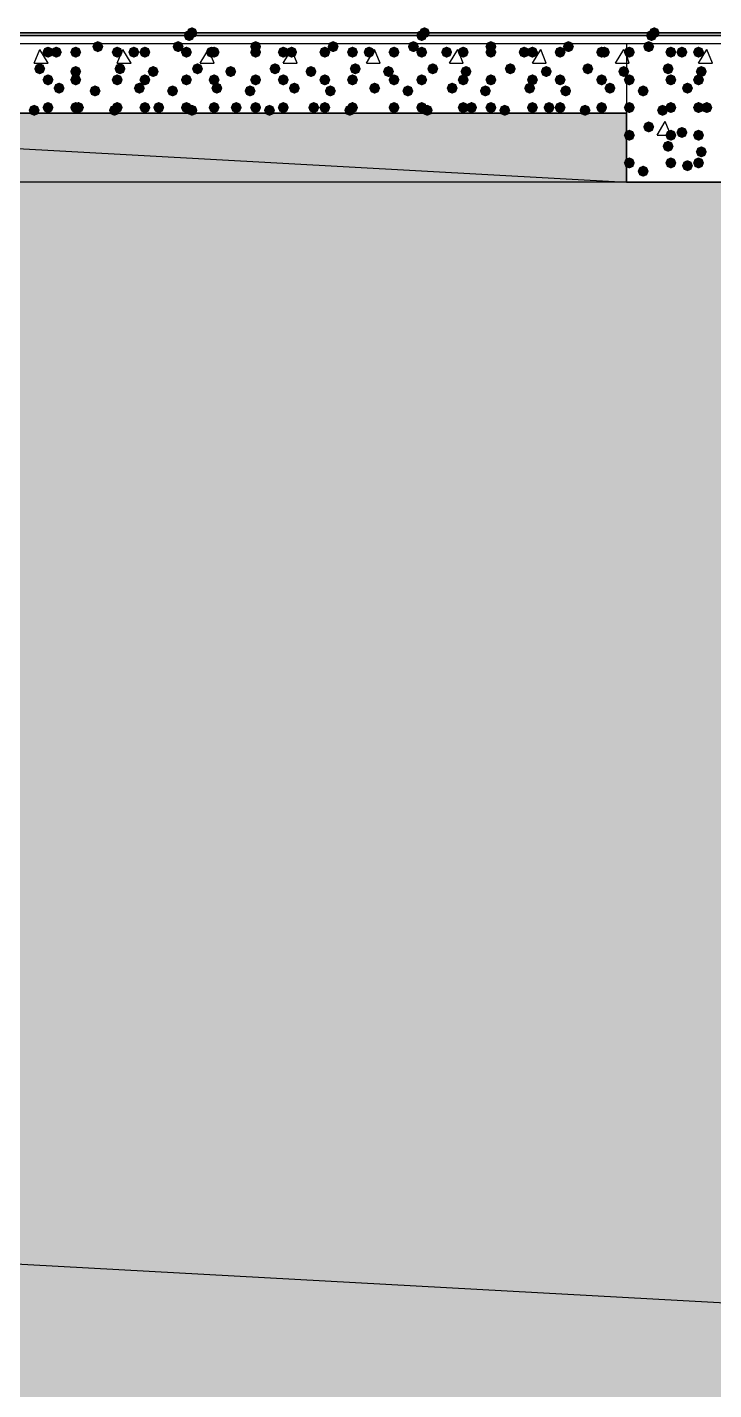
# Model space of a CAD drawing. Header units: millimetres. Extents: x 0 to 420, y 0 to 297.
# Drawn here: x 340.3 to 350.8, y 207.35 to 228.18 of the extents above; entities that cross this region are included whole.
import ezdxf

# ---------------------------------------------------------------- set-up
doc = ezdxf.new("R2010")
doc.units = ezdxf.units.MM
doc.layers.get('0').update_dxf_attribs({"linetype": 'CONTINUOUS'})

msp = doc.modelspace()

# ---------------------------------------------------------------- hatches: boundary and pattern name
at = {"true_color": 0x0000fe}
for points in [[(342.857667, 228.049667), (342.832796, 227.989871), (342.773, 227.965), (342.713204, 227.989871), (342.688333, 228.049667), (342.713204, 228.109462), (342.773, 228.134333), (342.832796, 228.109463)], [(342.857667, 228.049667), (342.832796, 227.989871), (342.773, 227.965), (342.713204, 227.989871), (342.688333, 228.049667), (342.713204, 228.109462), (342.773, 228.134333), (342.832796, 228.109463)], [(342.857667, 228.049667), (342.832796, 227.989871), (342.773, 227.965), (342.713204, 227.989871), (342.688333, 228.049667), (342.713204, 228.109462), (342.773, 228.134333), (342.832796, 228.109463)], [(342.9, 228.092), (342.875129, 228.032204), (342.815333, 228.007333), (342.755538, 228.032204), (342.730667, 228.092), (342.755537, 228.151796), (342.815333, 228.176667), (342.875129, 228.151796)], [(346.413667, 228.049667), (346.388796, 227.989871), (346.329, 227.965), (346.269204, 227.989871), (346.244333, 228.049667), (346.269204, 228.109462), (346.329, 228.134333), (346.388796, 228.109463)], [(346.413667, 228.049667), (346.388796, 227.989871), (346.329, 227.965), (346.269204, 227.989871), (346.244333, 228.049667), (346.269204, 228.109462), (346.329, 228.134333), (346.388796, 228.109463)], [(346.413667, 228.049667), (346.388796, 227.989871), (346.329, 227.965), (346.269204, 227.989871), (346.244333, 228.049667), (346.269204, 228.109462), (346.329, 228.134333), (346.388796, 228.109463)], [(346.456, 228.092), (346.431129, 228.032204), (346.371333, 228.007333), (346.311537, 228.032204), (346.286667, 228.092), (346.311537, 228.151796), (346.371333, 228.176667), (346.431129, 228.151796)], [(349.927333, 228.049667), (349.902462, 227.989871), (349.842667, 227.965), (349.782871, 227.989871), (349.758, 228.049667), (349.782871, 228.109462), (349.842667, 228.134333), (349.902462, 228.109463)], [(349.927333, 228.049667), (349.902462, 227.989871), (349.842667, 227.965), (349.782871, 227.989871), (349.758, 228.049667), (349.782871, 228.109462), (349.842667, 228.134333), (349.902462, 228.109463)], [(349.927333, 228.049667), (349.902462, 227.989871), (349.842667, 227.965), (349.782871, 227.989871), (349.758, 228.049667), (349.782871, 228.109462), (349.842667, 228.134333), (349.902462, 228.109463)], [(349.969667, 228.092), (349.944796, 228.032204), (349.885, 228.007333), (349.825204, 228.032204), (349.800333, 228.092), (349.825204, 228.151796), (349.885, 228.176667), (349.944796, 228.151796)]]:
    msp.add_hatch(color=0, dxfattribs=at).paths.add_polyline_path(points, flags=0)
at = {"true_color": 0x000007}
h = msp.add_hatch(color=0, dxfattribs=at)
h.paths.add_polyline_path([(38.565667, 228.049667), (386.969, 228.049667)], flags=0)
h.paths.add_polyline_path([(386.969, 228.049667), (38.565667, 228.049667)], flags=0)
at = {"true_color": 0x000008}
for points in [[(341.460667, 227.880333), (341.435796, 227.820537), (341.376, 227.795667), (341.316204, 227.820537), (341.291333, 227.880333), (341.316204, 227.940129), (341.376, 227.965), (341.435796, 227.940129)], [(342.688333, 227.880333), (342.663462, 227.820537), (342.603667, 227.795667), (342.543871, 227.820537), (342.519, 227.880333), (342.543871, 227.940129), (342.603667, 227.965), (342.663462, 227.940129)], [(343.873667, 227.880333), (343.848796, 227.820537), (343.789, 227.795667), (343.729204, 227.820537), (343.704333, 227.880333), (343.729204, 227.940129), (343.789, 227.965), (343.848796, 227.940129)], [(345.059, 227.880333), (345.034129, 227.820537), (344.974333, 227.795667), (344.914537, 227.820537), (344.889667, 227.880333), (344.914537, 227.940129), (344.974333, 227.965), (345.034129, 227.940129)], [(346.286667, 227.880333), (346.261796, 227.820537), (346.202, 227.795667), (346.142204, 227.820537), (346.117333, 227.880333), (346.142204, 227.940129), (346.202, 227.965), (346.261796, 227.940129)], [(347.472, 227.880333), (347.447129, 227.820537), (347.387333, 227.795667), (347.327538, 227.820537), (347.302667, 227.880333), (347.327537, 227.940129), (347.387333, 227.965), (347.447129, 227.940129)], [(348.657333, 227.880333), (348.632462, 227.820537), (348.572667, 227.795667), (348.512871, 227.820537), (348.488, 227.880333), (348.512871, 227.940129), (348.572667, 227.965), (348.632462, 227.940129)], [(340.698667, 227.795667), (340.673796, 227.735871), (340.614, 227.711), (340.554204, 227.735871), (340.529333, 227.795667), (340.554204, 227.855462), (340.614, 227.880333), (340.673796, 227.855463)], [(340.825667, 227.795667), (340.800796, 227.735871), (340.741, 227.711), (340.681204, 227.735871), (340.656333, 227.795667), (340.681204, 227.855462), (340.741, 227.880333), (340.800796, 227.855463)], [(341.122, 227.795667), (341.097129, 227.735871), (341.037333, 227.711), (340.977538, 227.735871), (340.952667, 227.795667), (340.977537, 227.855462), (341.037333, 227.880333), (341.097129, 227.855463)], [(341.757, 227.795667), (341.732129, 227.735871), (341.672333, 227.711), (341.612538, 227.735871), (341.587667, 227.795667), (341.612537, 227.855462), (341.672333, 227.880333), (341.732129, 227.855463)], [(342.011, 227.795667), (341.986129, 227.735871), (341.926333, 227.711), (341.866537, 227.735871), (341.841667, 227.795667), (341.866537, 227.855462), (341.926333, 227.880333), (341.986129, 227.855463)], [(342.180333, 227.795667), (342.155463, 227.735871), (342.095667, 227.711), (342.035871, 227.735871), (342.011, 227.795667), (342.035871, 227.855462), (342.095667, 227.880333), (342.155462, 227.855463)], [(342.815333, 227.795667), (342.790462, 227.735871), (342.730667, 227.711), (342.670871, 227.735871), (342.646, 227.795667), (342.670871, 227.855462), (342.730667, 227.880333), (342.790462, 227.855463)], [(343.196333, 227.795667), (343.171462, 227.735871), (343.111667, 227.711), (343.051871, 227.735871), (343.027, 227.795667), (343.051871, 227.855462), (343.111667, 227.880333), (343.171462, 227.855463)], [(343.238667, 227.795667), (343.213796, 227.735871), (343.154, 227.711), (343.094204, 227.735871), (343.069333, 227.795667), (343.094204, 227.855462), (343.154, 227.880333), (343.213796, 227.855463)], [(343.873667, 227.795667), (343.848796, 227.735871), (343.789, 227.711), (343.729204, 227.735871), (343.704333, 227.795667), (343.729204, 227.855462), (343.789, 227.880333), (343.848796, 227.855463)], [(344.297, 227.795667), (344.272129, 227.735871), (344.212333, 227.711), (344.152537, 227.735871), (344.127667, 227.795667), (344.152537, 227.855462), (344.212333, 227.880333), (344.272129, 227.855463)], [(344.424, 227.795667), (344.399129, 227.735871), (344.339333, 227.711), (344.279537, 227.735871), (344.254667, 227.795667), (344.279537, 227.855462), (344.339333, 227.880333), (344.399129, 227.855463)], [(344.932, 227.795667), (344.907129, 227.735871), (344.847333, 227.711), (344.787537, 227.735871), (344.762667, 227.795667), (344.787537, 227.855462), (344.847333, 227.880333), (344.907129, 227.855463)], [(345.355333, 227.795667), (345.330462, 227.735871), (345.270667, 227.711), (345.210871, 227.735871), (345.186, 227.795667), (345.210871, 227.855462), (345.270667, 227.880333), (345.330462, 227.855463)], [(345.609333, 227.795667), (345.584462, 227.735871), (345.524667, 227.711), (345.464871, 227.735871), (345.44, 227.795667), (345.464871, 227.855462), (345.524667, 227.880333), (345.584462, 227.855463)], [(345.990333, 227.795667), (345.965463, 227.735871), (345.905667, 227.711), (345.845871, 227.735871), (345.821, 227.795667), (345.845871, 227.855462), (345.905667, 227.880333), (345.965462, 227.855463)], [(346.413667, 227.795667), (346.388796, 227.735871), (346.329, 227.711), (346.269204, 227.735871), (346.244333, 227.795667), (346.269204, 227.855462), (346.329, 227.880333), (346.388796, 227.855463)], [(346.794667, 227.795667), (346.769796, 227.735871), (346.71, 227.711), (346.650204, 227.735871), (346.625333, 227.795667), (346.650204, 227.855462), (346.71, 227.880333), (346.769796, 227.855463)], [(347.048667, 227.795667), (347.023796, 227.735871), (346.964, 227.711), (346.904204, 227.735871), (346.879333, 227.795667), (346.904204, 227.855462), (346.964, 227.880333), (347.023796, 227.855463)], [(347.472, 227.795667), (347.447129, 227.735871), (347.387333, 227.711), (347.327538, 227.735871), (347.302667, 227.795667), (347.327537, 227.855462), (347.387333, 227.880333), (347.447129, 227.855463)], [(347.98, 227.795667), (347.955129, 227.735871), (347.895333, 227.711), (347.835537, 227.735871), (347.810667, 227.795667), (347.835537, 227.855462), (347.895333, 227.880333), (347.955129, 227.855463)], [(348.107, 227.795667), (348.082129, 227.735871), (348.022333, 227.711), (347.962538, 227.735871), (347.937667, 227.795667), (347.962537, 227.855462), (348.022333, 227.880333), (348.082129, 227.855463)], [(348.530333, 227.795667), (348.505463, 227.735871), (348.445667, 227.711), (348.385871, 227.735871), (348.361, 227.795667), (348.385871, 227.855462), (348.445667, 227.880333), (348.505462, 227.855463)], [(349.165333, 227.795667), (349.140463, 227.735871), (349.080667, 227.711), (349.020871, 227.735871), (348.996, 227.795667), (349.020871, 227.855462), (349.080667, 227.880333), (349.140462, 227.855463)], [(349.207667, 227.795667), (349.182796, 227.735871), (349.123, 227.711), (349.063204, 227.735871), (349.038333, 227.795667), (349.063204, 227.855462), (349.123, 227.880333), (349.182796, 227.855463)], [(340.571667, 227.541667), (340.546796, 227.481871), (340.487, 227.457), (340.427204, 227.481871), (340.402333, 227.541667), (340.427204, 227.601462), (340.487, 227.626333), (340.546796, 227.601463)], [(341.122, 227.499333), (341.097129, 227.439537), (341.037333, 227.414667), (340.977538, 227.439537), (340.952667, 227.499333), (340.977537, 227.559129), (341.037333, 227.584), (341.097129, 227.559129)], [(341.799333, 227.541667), (341.774462, 227.481871), (341.714667, 227.457), (341.654871, 227.481871), (341.63, 227.541667), (341.654871, 227.601462), (341.714667, 227.626333), (341.774462, 227.601463)], [(342.307333, 227.499333), (342.282462, 227.439537), (342.222667, 227.414667), (342.162871, 227.439537), (342.138, 227.499333), (342.162871, 227.559129), (342.222667, 227.584), (342.282462, 227.559129)], [(342.984667, 227.541667), (342.959796, 227.481871), (342.9, 227.457), (342.840204, 227.481871), (342.815333, 227.541667), (342.840204, 227.601462), (342.9, 227.626333), (342.959796, 227.601463)], [(343.492667, 227.499333), (343.467796, 227.439537), (343.408, 227.414667), (343.348204, 227.439537), (343.323333, 227.499333), (343.348204, 227.559129), (343.408, 227.584), (343.467796, 227.559129)], [(344.17, 227.541667), (344.145129, 227.481871), (344.085333, 227.457), (344.025538, 227.481871), (344.000667, 227.541667), (344.025537, 227.601462), (344.085333, 227.626333), (344.145129, 227.601463)], [(344.720333, 227.499333), (344.695462, 227.439537), (344.635667, 227.414667), (344.575871, 227.439537), (344.551, 227.499333), (344.575871, 227.559129), (344.635667, 227.584), (344.695462, 227.559129)], [(345.397667, 227.541667), (345.372796, 227.481871), (345.313, 227.457), (345.253204, 227.481871), (345.228333, 227.541667), (345.253204, 227.601462), (345.313, 227.626333), (345.372796, 227.601463)], [(345.905667, 227.499333), (345.880796, 227.439537), (345.821, 227.414667), (345.761204, 227.439537), (345.736333, 227.499333), (345.761204, 227.559129), (345.821, 227.584), (345.880796, 227.559129)], [(346.583, 227.541667), (346.558129, 227.481871), (346.498333, 227.457), (346.438538, 227.481871), (346.413667, 227.541667), (346.438537, 227.601462), (346.498333, 227.626333), (346.558129, 227.601463)], [(347.091, 227.499333), (347.066129, 227.439537), (347.006333, 227.414667), (346.946537, 227.439537), (346.921667, 227.499333), (346.946537, 227.559129), (347.006333, 227.584), (347.066129, 227.559129)], [(347.768333, 227.541667), (347.743462, 227.481871), (347.683667, 227.457), (347.623871, 227.481871), (347.599, 227.541667), (347.623871, 227.601462), (347.683667, 227.626333), (347.743462, 227.601463)], [(348.318667, 227.499333), (348.293796, 227.439537), (348.234, 227.414667), (348.174204, 227.439537), (348.149333, 227.499333), (348.174204, 227.559129), (348.234, 227.584), (348.293796, 227.559129)], [(348.953667, 227.541667), (348.928796, 227.481871), (348.869, 227.457), (348.809204, 227.481871), (348.784333, 227.541667), (348.809204, 227.601462), (348.869, 227.626333), (348.928796, 227.601463)], [(349.504, 227.499333), (349.479129, 227.439537), (349.419333, 227.414667), (349.359537, 227.439537), (349.334667, 227.499333), (349.359537, 227.559129), (349.419333, 227.584), (349.479129, 227.559129)], [(340.698667, 227.372333), (340.673796, 227.312537), (340.614, 227.287667), (340.554204, 227.312537), (340.529333, 227.372333), (340.554204, 227.432129), (340.614, 227.457), (340.673796, 227.432129)], [(340.868, 227.245333), (340.843129, 227.185537), (340.783333, 227.160667), (340.723538, 227.185537), (340.698667, 227.245333), (340.723537, 227.305129), (340.783333, 227.33), (340.843129, 227.305129)], [(341.122, 227.372333), (341.097129, 227.312537), (341.037333, 227.287667), (340.977538, 227.312537), (340.952667, 227.372333), (340.977537, 227.432129), (341.037333, 227.457), (341.097129, 227.432129)], [(341.418333, 227.203), (341.393462, 227.143204), (341.333667, 227.118333), (341.273871, 227.143204), (341.249, 227.203), (341.273871, 227.262796), (341.333667, 227.287667), (341.393462, 227.262796)], [(341.757, 227.372333), (341.732129, 227.312537), (341.672333, 227.287667), (341.612538, 227.312537), (341.587667, 227.372333), (341.612537, 227.432129), (341.672333, 227.457), (341.732129, 227.432129)], [(342.095667, 227.245333), (342.070796, 227.185537), (342.011, 227.160667), (341.951204, 227.185537), (341.926333, 227.245333), (341.951204, 227.305129), (342.011, 227.33), (342.070796, 227.305129)], [(342.180333, 227.372333), (342.155463, 227.312537), (342.095667, 227.287667), (342.035871, 227.312537), (342.011, 227.372333), (342.035871, 227.432129), (342.095667, 227.457), (342.155462, 227.432129)], [(342.603667, 227.203), (342.578796, 227.143204), (342.519, 227.118333), (342.459204, 227.143204), (342.434333, 227.203), (342.459204, 227.262796), (342.519, 227.287667), (342.578796, 227.262796)], [(342.815333, 227.372333), (342.790462, 227.312537), (342.730667, 227.287667), (342.670871, 227.312537), (342.646, 227.372333), (342.670871, 227.432129), (342.730667, 227.457), (342.790462, 227.432129)], [(343.238667, 227.372333), (343.213796, 227.312537), (343.154, 227.287667), (343.094204, 227.312537), (343.069333, 227.372333), (343.094204, 227.432129), (343.154, 227.457), (343.213796, 227.432129)], [(343.281, 227.245333), (343.256129, 227.185537), (343.196333, 227.160667), (343.136537, 227.185537), (343.111667, 227.245333), (343.136537, 227.305129), (343.196333, 227.33), (343.256129, 227.305129)], [(343.789, 227.203), (343.764129, 227.143204), (343.704333, 227.118333), (343.644537, 227.143204), (343.619667, 227.203), (343.644537, 227.262796), (343.704333, 227.287667), (343.764129, 227.262796)], [(343.873667, 227.372333), (343.848796, 227.312537), (343.789, 227.287667), (343.729204, 227.312537), (343.704333, 227.372333), (343.729204, 227.432129), (343.789, 227.457), (343.848796, 227.432129)], [(344.297, 227.372333), (344.272129, 227.312537), (344.212333, 227.287667), (344.152537, 227.312537), (344.127667, 227.372333), (344.152537, 227.432129), (344.212333, 227.457), (344.272129, 227.432129)], [(344.466333, 227.245333), (344.441462, 227.185537), (344.381667, 227.160667), (344.321871, 227.185537), (344.297, 227.245333), (344.321871, 227.305129), (344.381667, 227.33), (344.441462, 227.305129)], [(344.932, 227.372333), (344.907129, 227.312537), (344.847333, 227.287667), (344.787537, 227.312537), (344.762667, 227.372333), (344.787537, 227.432129), (344.847333, 227.457), (344.907129, 227.432129)], [(345.016667, 227.203), (344.991796, 227.143204), (344.932, 227.118333), (344.872204, 227.143204), (344.847333, 227.203), (344.872204, 227.262796), (344.932, 227.287667), (344.991796, 227.262796)], [(345.355333, 227.372333), (345.330462, 227.312537), (345.270667, 227.287667), (345.210871, 227.312537), (345.186, 227.372333), (345.210871, 227.432129), (345.270667, 227.457), (345.330462, 227.432129)], [(345.694, 227.245333), (345.669129, 227.185537), (345.609333, 227.160667), (345.549537, 227.185537), (345.524667, 227.245333), (345.549537, 227.305129), (345.609333, 227.33), (345.669129, 227.305129)], [(345.990333, 227.372333), (345.965463, 227.312537), (345.905667, 227.287667), (345.845871, 227.312537), (345.821, 227.372333), (345.845871, 227.432129), (345.905667, 227.457), (345.965462, 227.432129)], [(346.202, 227.203), (346.177129, 227.143204), (346.117333, 227.118333), (346.057538, 227.143204), (346.032667, 227.203), (346.057537, 227.262796), (346.117333, 227.287667), (346.177129, 227.262796)], [(346.413667, 227.372333), (346.388796, 227.312537), (346.329, 227.287667), (346.269204, 227.312537), (346.244333, 227.372333), (346.269204, 227.432129), (346.329, 227.457), (346.388796, 227.432129)], [(346.879333, 227.245333), (346.854462, 227.185537), (346.794667, 227.160667), (346.734871, 227.185537), (346.71, 227.245333), (346.734871, 227.305129), (346.794667, 227.33), (346.854462, 227.305129)], [(347.048667, 227.372333), (347.023796, 227.312537), (346.964, 227.287667), (346.904204, 227.312537), (346.879333, 227.372333), (346.904204, 227.432129), (346.964, 227.457), (347.023796, 227.432129)], [(347.387333, 227.203), (347.362462, 227.143204), (347.302667, 227.118333), (347.242871, 227.143204), (347.218, 227.203), (347.242871, 227.262796), (347.302667, 227.287667), (347.362462, 227.262796)], [(347.472, 227.372333), (347.447129, 227.312537), (347.387333, 227.287667), (347.327538, 227.312537), (347.302667, 227.372333), (347.327537, 227.432129), (347.387333, 227.457), (347.447129, 227.432129)], [(348.064667, 227.245333), (348.039796, 227.185537), (347.98, 227.160667), (347.920204, 227.185537), (347.895333, 227.245333), (347.920204, 227.305129), (347.98, 227.33), (348.039796, 227.305129)], [(348.107, 227.372333), (348.082129, 227.312537), (348.022333, 227.287667), (347.962538, 227.312537), (347.937667, 227.372333), (347.962537, 227.432129), (348.022333, 227.457), (348.082129, 227.432129)], [(348.530333, 227.372333), (348.505463, 227.312537), (348.445667, 227.287667), (348.385871, 227.312537), (348.361, 227.372333), (348.385871, 227.432129), (348.445667, 227.457), (348.505462, 227.432129)], [(348.615, 227.203), (348.590129, 227.143204), (348.530333, 227.118333), (348.470537, 227.143204), (348.445667, 227.203), (348.470537, 227.262796), (348.530333, 227.287667), (348.590129, 227.262796)], [(349.165333, 227.372333), (349.140463, 227.312537), (349.080667, 227.287667), (349.020871, 227.312537), (348.996, 227.372333), (349.020871, 227.432129), (349.080667, 227.457), (349.140462, 227.432129)], [(349.292333, 227.245333), (349.267462, 227.185537), (349.207667, 227.160667), (349.147871, 227.185537), (349.123, 227.245333), (349.147871, 227.305129), (349.207667, 227.33), (349.267462, 227.305129)], [(340.487, 226.906667), (340.462129, 226.846871), (340.402333, 226.822), (340.342538, 226.846871), (340.317667, 226.906667), (340.342537, 226.966462), (340.402333, 226.991333), (340.462129, 226.966463)], [(340.698667, 226.949), (340.673796, 226.889204), (340.614, 226.864333), (340.554204, 226.889204), (340.529333, 226.949), (340.554204, 227.008796), (340.614, 227.033667), (340.673796, 227.008796)], [(341.122, 226.949), (341.097129, 226.889204), (341.037333, 226.864333), (340.977538, 226.889204), (340.952667, 226.949), (340.977537, 227.008796), (341.037333, 227.033667), (341.097129, 227.008796)], [(341.164333, 226.949), (341.139462, 226.889204), (341.079667, 226.864333), (341.019871, 226.889204), (340.995, 226.949), (341.019871, 227.008796), (341.079667, 227.033667), (341.139462, 227.008796)], [(341.714667, 226.906667), (341.689796, 226.846871), (341.63, 226.822), (341.570204, 226.846871), (341.545333, 226.906667), (341.570204, 226.966462), (341.63, 226.991333), (341.689796, 226.966463)], [(341.757, 226.949), (341.732129, 226.889204), (341.672333, 226.864333), (341.612538, 226.889204), (341.587667, 226.949), (341.612537, 227.008796), (341.672333, 227.033667), (341.732129, 227.008796)], [(342.180333, 226.949), (342.155463, 226.889204), (342.095667, 226.864333), (342.035871, 226.889204), (342.011, 226.949), (342.035871, 227.008796), (342.095667, 227.033667), (342.155462, 227.008796)], [(342.392, 226.949), (342.367129, 226.889204), (342.307333, 226.864333), (342.247538, 226.889204), (342.222667, 226.949), (342.247537, 227.008796), (342.307333, 227.033667), (342.367129, 227.008796)], [(342.815333, 226.949), (342.790462, 226.889204), (342.730667, 226.864333), (342.670871, 226.889204), (342.646, 226.949), (342.670871, 227.008796), (342.730667, 227.033667), (342.790462, 227.008796)], [(342.9, 226.906667), (342.875129, 226.846871), (342.815333, 226.822), (342.755538, 226.846871), (342.730667, 226.906667), (342.755537, 226.966462), (342.815333, 226.991333), (342.875129, 226.966463)], [(343.238667, 226.949), (343.213796, 226.889204), (343.154, 226.864333), (343.094204, 226.889204), (343.069333, 226.949), (343.094204, 227.008796), (343.154, 227.033667), (343.213796, 227.008796)], [(343.577333, 226.949), (343.552462, 226.889204), (343.492667, 226.864333), (343.432871, 226.889204), (343.408, 226.949), (343.432871, 227.008796), (343.492667, 227.033667), (343.552462, 227.008796)], [(343.873667, 226.949), (343.848796, 226.889204), (343.789, 226.864333), (343.729204, 226.889204), (343.704333, 226.949), (343.729204, 227.008796), (343.789, 227.033667), (343.848796, 227.008796)], [(344.085333, 226.906667), (344.060462, 226.846871), (344.000667, 226.822), (343.940871, 226.846871), (343.916, 226.906667), (343.940871, 226.966462), (344.000667, 226.991333), (344.060462, 226.966463)], [(344.297, 226.949), (344.272129, 226.889204), (344.212333, 226.864333), (344.152537, 226.889204), (344.127667, 226.949), (344.152537, 227.008796), (344.212333, 227.033667), (344.272129, 227.008796)], [(344.762667, 226.949), (344.737796, 226.889204), (344.678, 226.864333), (344.618204, 226.889204), (344.593333, 226.949), (344.618204, 227.008796), (344.678, 227.033667), (344.737796, 227.008796)], [(344.932, 226.949), (344.907129, 226.889204), (344.847333, 226.864333), (344.787537, 226.889204), (344.762667, 226.949), (344.787537, 227.008796), (344.847333, 227.033667), (344.907129, 227.008796)], [(345.313, 226.906667), (345.288129, 226.846871), (345.228333, 226.822), (345.168537, 226.846871), (345.143667, 226.906667), (345.168537, 226.966462), (345.228333, 226.991333), (345.288129, 226.966463)], [(345.355333, 226.949), (345.330462, 226.889204), (345.270667, 226.864333), (345.210871, 226.889204), (345.186, 226.949), (345.210871, 227.008796), (345.270667, 227.033667), (345.330462, 227.008796)], [(345.990333, 226.949), (345.965463, 226.889204), (345.905667, 226.864333), (345.845871, 226.889204), (345.821, 226.949), (345.845871, 227.008796), (345.905667, 227.033667), (345.965462, 227.008796)], [(345.990333, 226.949), (345.965463, 226.889204), (345.905667, 226.864333), (345.845871, 226.889204), (345.821, 226.949), (345.845871, 227.008796), (345.905667, 227.033667), (345.965462, 227.008796)], [(346.413667, 226.949), (346.388796, 226.889204), (346.329, 226.864333), (346.269204, 226.889204), (346.244333, 226.949), (346.269204, 227.008796), (346.329, 227.033667), (346.388796, 227.008796)], [(346.498333, 226.906667), (346.473462, 226.846871), (346.413667, 226.822), (346.353871, 226.846871), (346.329, 226.906667), (346.353871, 226.966462), (346.413667, 226.991333), (346.473462, 226.966463)], [(347.048667, 226.949), (347.023796, 226.889204), (346.964, 226.864333), (346.904204, 226.889204), (346.879333, 226.949), (346.904204, 227.008796), (346.964, 227.033667), (347.023796, 227.008796)], [(347.175667, 226.949), (347.150796, 226.889204), (347.091, 226.864333), (347.031204, 226.889204), (347.006333, 226.949), (347.031204, 227.008796), (347.091, 227.033667), (347.150796, 227.008796)], [(347.472, 226.949), (347.447129, 226.889204), (347.387333, 226.864333), (347.327538, 226.889204), (347.302667, 226.949), (347.327537, 227.008796), (347.387333, 227.033667), (347.447129, 227.008796)], [(347.683667, 226.906667), (347.658796, 226.846871), (347.599, 226.822), (347.539204, 226.846871), (347.514333, 226.906667), (347.539204, 226.966462), (347.599, 226.991333), (347.658796, 226.966463)], [(348.107, 226.949), (348.082129, 226.889204), (348.022333, 226.864333), (347.962538, 226.889204), (347.937667, 226.949), (347.962537, 227.008796), (348.022333, 227.033667), (348.082129, 227.008796)], [(348.361, 226.949), (348.336129, 226.889204), (348.276333, 226.864333), (348.216537, 226.889204), (348.191667, 226.949), (348.216537, 227.008796), (348.276333, 227.033667), (348.336129, 227.008796)], [(348.530333, 226.949), (348.505463, 226.889204), (348.445667, 226.864333), (348.385871, 226.889204), (348.361, 226.949), (348.385871, 227.008796), (348.445667, 227.033667), (348.505462, 227.008796)], [(348.911333, 226.906667), (348.886462, 226.846871), (348.826667, 226.822), (348.766871, 226.846871), (348.742, 226.906667), (348.766871, 226.966462), (348.826667, 226.991333), (348.886462, 226.966463)], [(349.165333, 226.949), (349.140463, 226.889204), (349.080667, 226.864333), (349.020871, 226.889204), (348.996, 226.949), (349.020871, 227.008796), (349.080667, 227.033667), (349.140462, 227.008796)]]:
    msp.add_hatch(color=0, dxfattribs=at).paths.add_polyline_path(points, flags=0)
at = {"true_color": 0x000007}
for points in [[(349.885, 227.880333), (349.860129, 227.820537), (349.800333, 227.795667), (349.740538, 227.820537), (349.715667, 227.880333), (349.740537, 227.940129), (349.800333, 227.965), (349.860129, 227.940129)], [(349.588667, 227.795667), (349.563796, 227.735871), (349.504, 227.711), (349.444204, 227.735871), (349.419333, 227.795667), (349.444204, 227.855462), (349.504, 227.880333), (349.563796, 227.855463)], [(350.223667, 227.795667), (350.198796, 227.735871), (350.139, 227.711), (350.079204, 227.735871), (350.054333, 227.795667), (350.079204, 227.855462), (350.139, 227.880333), (350.198796, 227.855463)], [(350.393, 227.795667), (350.368129, 227.735871), (350.308333, 227.711), (350.248538, 227.735871), (350.223667, 227.795667), (350.248537, 227.855462), (350.308333, 227.880333), (350.368129, 227.855463)], [(350.647, 227.795667), (350.622129, 227.735871), (350.562333, 227.711), (350.502538, 227.735871), (350.477667, 227.795667), (350.502537, 227.855462), (350.562333, 227.880333), (350.622129, 227.855463)], [(350.181333, 227.541667), (350.156462, 227.481871), (350.096667, 227.457), (350.036871, 227.481871), (350.012, 227.541667), (350.036871, 227.601462), (350.096667, 227.626333), (350.156462, 227.601463)], [(350.689333, 227.499333), (350.664462, 227.439537), (350.604667, 227.414667), (350.544871, 227.439537), (350.52, 227.499333), (350.544871, 227.559129), (350.604667, 227.584), (350.664462, 227.559129)], [(349.588667, 227.372333), (349.563796, 227.312537), (349.504, 227.287667), (349.444204, 227.312537), (349.419333, 227.372333), (349.444204, 227.432129), (349.504, 227.457), (349.563796, 227.432129)], [(349.800333, 227.203), (349.775463, 227.143204), (349.715667, 227.118333), (349.655871, 227.143204), (349.631, 227.203), (349.655871, 227.262796), (349.715667, 227.287667), (349.775462, 227.262796)], [(350.223667, 227.372333), (350.198796, 227.312537), (350.139, 227.287667), (350.079204, 227.312537), (350.054333, 227.372333), (350.079204, 227.432129), (350.139, 227.457), (350.198796, 227.432129)], [(350.477667, 227.245333), (350.452796, 227.185537), (350.393, 227.160667), (350.333204, 227.185537), (350.308333, 227.245333), (350.333204, 227.305129), (350.393, 227.33), (350.452796, 227.305129)], [(350.647, 227.372333), (350.622129, 227.312537), (350.562333, 227.287667), (350.502538, 227.312537), (350.477667, 227.372333), (350.502537, 227.432129), (350.562333, 227.457), (350.622129, 227.432129)], [(349.588667, 226.949), (349.563796, 226.889204), (349.504, 226.864333), (349.444204, 226.889204), (349.419333, 226.949), (349.444204, 227.008796), (349.504, 227.033667), (349.563796, 227.008796)], [(349.588667, 226.949), (349.563796, 226.889204), (349.504, 226.864333), (349.444204, 226.889204), (349.419333, 226.949), (349.444204, 227.008796), (349.504, 227.033667), (349.563796, 227.008796)], [(350.096667, 226.906667), (350.071796, 226.846871), (350.012, 226.822), (349.952204, 226.846871), (349.927333, 226.906667), (349.952204, 226.966462), (350.012, 226.991333), (350.071796, 226.966463)], [(350.223667, 226.949), (350.198796, 226.889204), (350.139, 226.864333), (350.079204, 226.889204), (350.054333, 226.949), (350.079204, 227.008796), (350.139, 227.033667), (350.198796, 227.008796)], [(350.647, 226.949), (350.622129, 226.889204), (350.562333, 226.864333), (350.502538, 226.889204), (350.477667, 226.949), (350.502537, 227.008796), (350.562333, 227.033667), (350.622129, 227.008796)], [(350.774, 226.949), (350.749129, 226.889204), (350.689333, 226.864333), (350.629537, 226.889204), (350.604667, 226.949), (350.629537, 227.008796), (350.689333, 227.033667), (350.749129, 227.008796)], [(349.885, 226.652667), (349.860129, 226.592871), (349.800333, 226.568), (349.740538, 226.592871), (349.715667, 226.652667), (349.740537, 226.712462), (349.800333, 226.737333), (349.860129, 226.712463)], [(350.393, 226.568), (350.368129, 226.508204), (350.308333, 226.483333), (350.248538, 226.508204), (350.223667, 226.568), (350.248537, 226.627796), (350.308333, 226.652667), (350.368129, 226.627796)], [(349.588667, 226.525667), (349.563796, 226.465871), (349.504, 226.441), (349.444204, 226.465871), (349.419333, 226.525667), (349.444204, 226.585462), (349.504, 226.610333), (349.563796, 226.585463)], [(350.181333, 226.356333), (350.156462, 226.296537), (350.096667, 226.271667), (350.036871, 226.296537), (350.012, 226.356333), (350.036871, 226.416129), (350.096667, 226.441), (350.156462, 226.416129)], [(350.223667, 226.525667), (350.198796, 226.465871), (350.139, 226.441), (350.079204, 226.465871), (350.054333, 226.525667), (350.079204, 226.585462), (350.139, 226.610333), (350.198796, 226.585463)], [(350.647, 226.525667), (350.622129, 226.465871), (350.562333, 226.441), (350.502538, 226.465871), (350.477667, 226.525667), (350.502537, 226.585462), (350.562333, 226.610333), (350.622129, 226.585463)], [(350.689333, 226.271667), (350.664462, 226.211871), (350.604667, 226.187), (350.544871, 226.211871), (350.52, 226.271667), (350.544871, 226.331462), (350.604667, 226.356333), (350.664462, 226.331463)], [(349.588667, 226.102333), (349.563796, 226.042537), (349.504, 226.017667), (349.444204, 226.042537), (349.419333, 226.102333), (349.444204, 226.162129), (349.504, 226.187), (349.563796, 226.162129)], [(349.800333, 225.975333), (349.775463, 225.915537), (349.715667, 225.890667), (349.655871, 225.915537), (349.631, 225.975333), (349.655871, 226.035129), (349.715667, 226.06), (349.775462, 226.035129)], [(350.223667, 226.102333), (350.198796, 226.042537), (350.139, 226.017667), (350.079204, 226.042537), (350.054333, 226.102333), (350.079204, 226.162129), (350.139, 226.187), (350.198796, 226.162129)], [(350.477667, 226.06), (350.452796, 226.000204), (350.393, 225.975333), (350.333204, 226.000204), (350.308333, 226.06), (350.333204, 226.119796), (350.393, 226.144667), (350.452796, 226.119796)], [(350.647, 226.102333), (350.622129, 226.042537), (350.562333, 226.017667), (350.502538, 226.042537), (350.477667, 226.102333), (350.502537, 226.162129), (350.562333, 226.187), (350.622129, 226.162129)]]:
    msp.add_hatch(color=0, dxfattribs=at).paths.add_polyline_path(points, flags=0)
at = {"true_color": 0x000008}
h = msp.add_hatch(color=0, dxfattribs=at)
h.paths.add_polyline_path([(349.461667, 226.864333), (330.369333, 226.864333), (349.461667, 225.806)], flags=0)
h.paths.add_polyline_path([(330.369333, 226.864333), (349.461667, 225.806), (330.369333, 225.806)], flags=0)
h = msp.add_hatch(color=0, dxfattribs=at)
h.paths.add_polyline_path([(385.826, 225.806), (39.708667, 225.806), (385.826, 206.756)], flags=0)
h.paths.add_polyline_path([(39.708667, 225.806), (385.826, 206.756), (39.708667, 206.756)], flags=0)

# ---------------------------------------------------------------- linework, layer by layer
at = {"color": 0, "true_color": 0x000007}
for points in [[(387.011333, 228.092), (38.481, 228.092), (38.481, 228.049667)], [(387.011333, 228.092), (38.523333, 228.092), (387.011333, 228.092), (38.523333, 228.049667)], [(38.523333, 228.049667), (387.011333, 228.049667)], [(387.011333, 228.049667), (386.969, 228.049667), (38.565667, 228.049667), (38.523333, 228.049667)], [(38.565667, 228.049667), (386.969, 228.049667)], [(349.461667, 227.922667), (330.369333, 227.922667)], [(349.504, 227.626333), (349.461667, 227.753333)], [(350.562333, 227.626333), (350.689333, 227.838)], [(350.774, 227.626333), (350.689333, 227.838)], [(349.461667, 227.626333), (349.504, 227.626333)], [(350.562333, 227.626333), (350.774, 227.626333)], [(330.369333, 226.864333), (349.461667, 226.864333)], [(349.927333, 226.525667), (350.054333, 226.737333)], [(350.139, 226.525667), (350.054333, 226.737333)], [(349.927333, 226.525667), (350.139, 226.525667)]]:
    msp.add_lwpolyline(points, dxfattribs=at)
for points in [[(38.523333, 228.049667), (387.011333, 228.049667)], [(38.565667, 228.049667), (386.969, 228.049667)], [(386.969, 228.049667), (38.565667, 228.049667)], [(349.461667, 227.922667), (349.461667, 225.806), (351.578333, 225.806), (351.578333, 227.922667)]]:
    msp.add_lwpolyline(points, close=True, dxfattribs=at)
at = {"color": 0, "true_color": 0x000008}
for points in [[(340.402333, 227.626333), (340.487, 227.838)], [(340.614, 227.626333), (340.487, 227.838)], [(341.672333, 227.626333), (341.757, 227.838)], [(341.884, 227.626333), (341.757, 227.838)], [(342.942333, 227.626333), (343.069333, 227.838)], [(343.154, 227.626333), (343.069333, 227.838)], [(344.212333, 227.626333), (344.339333, 227.838)], [(344.424, 227.626333), (344.339333, 227.838)], [(345.482333, 227.626333), (345.609333, 227.838)], [(345.694, 227.626333), (345.609333, 227.838)], [(346.752333, 227.626333), (346.879333, 227.838)], [(346.964, 227.626333), (346.879333, 227.838)], [(348.022333, 227.626333), (348.149333, 227.838)], [(348.234, 227.626333), (348.149333, 227.838)], [(349.292333, 227.626333), (349.419333, 227.838)], [(349.461667, 227.753333), (349.419333, 227.838)], [(340.402333, 227.626333), (340.614, 227.626333)], [(341.672333, 227.626333), (341.884, 227.626333)], [(342.942333, 227.626333), (343.154, 227.626333)], [(344.212333, 227.626333), (344.424, 227.626333)], [(345.482333, 227.626333), (345.694, 227.626333)], [(346.752333, 227.626333), (346.964, 227.626333)], [(348.022333, 227.626333), (348.234, 227.626333)], [(349.292333, 227.626333), (349.461667, 227.626333)]]:
    msp.add_lwpolyline(points, dxfattribs=at)
for points in [[(349.461667, 226.864333), (330.369333, 226.864333), (349.461667, 225.806)], [(330.369333, 226.864333), (349.461667, 225.806), (330.369333, 225.806)], [(385.826, 225.806), (39.708667, 225.806), (385.826, 206.756)], [(39.708667, 225.806), (385.826, 206.756), (39.708667, 206.756)]]:
    msp.add_lwpolyline(points, close=True, dxfattribs=at)

doc.saveas('drawing.dxf')
